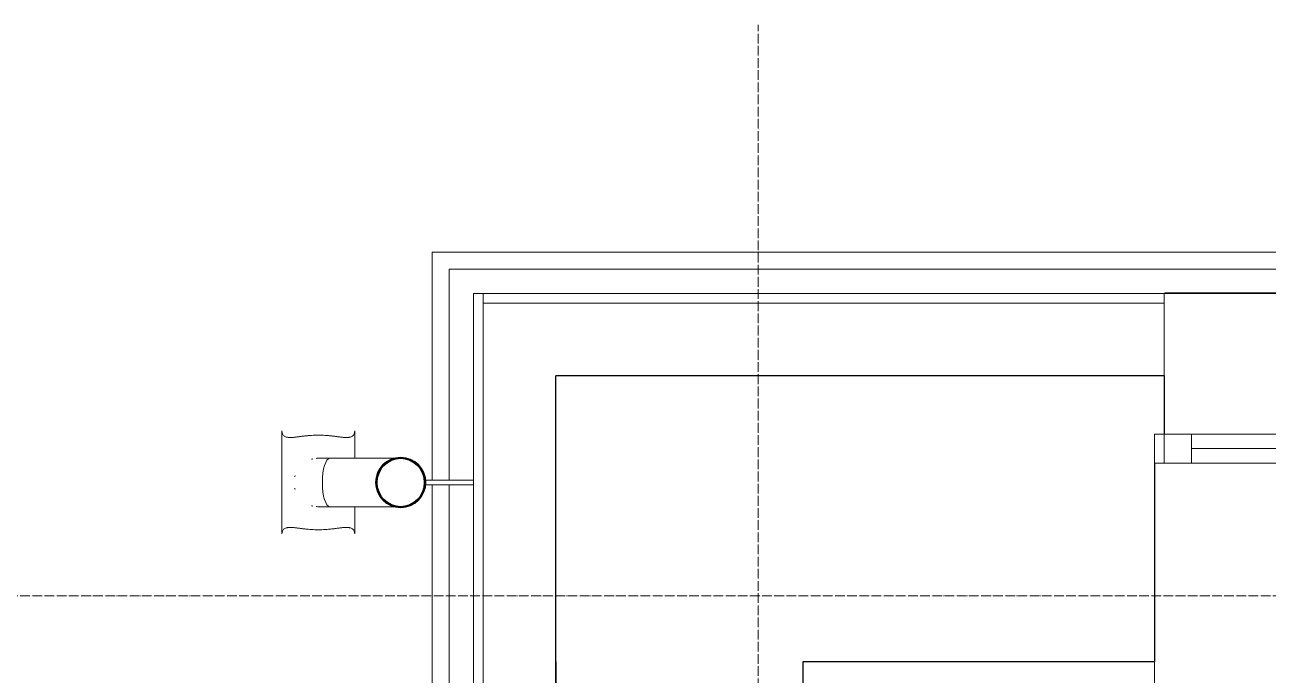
# Model space of a CAD drawing. Header units: millimetres. Extents: x -10438 to 68527, y -5058 to 44223.
# Drawn here: x 44336 to 46902, y 42881 to 44223 of the extents above; entities that cross this region are included whole.
import ezdxf

# ---------------------------------------------------------------- set-up
doc = ezdxf.new("R2010")
doc.units = ezdxf.units.MM
doc.linetypes.add('ADSK_Линия сетки', pattern=[25, 20, -2.5, 0, -2.5])
for name, color, linetype, lineweight in [('_ Окна', 7, 'Continuous', 9), ('Обобщенные модели', 7, 'Continuous', 18), ('Окна', 7, 'Continuous', 9), ('Оси', 7, 'Continuous', 9), ('Стены наружные', 7, 'Continuous', 18), ('Стены несущие', 7, 'Continuous', 30), ('Стены отделка', 7, 'Continuous', 30), ('Стены штриховка', 7, 'Continuous', 9)]:
    doc.layers.add(name, color=color, linetype=linetype, lineweight=lineweight)

# ---------------------------------------------------------------- blocks, each defined once
blk = doc.blocks.new('Водосток - Тип 1 _карниз больше 490мм_-5178064-План потолков 3-го этажа')
at = {"layer": 'Обобщенные модели'}
for p, q in [((18.8, 405), (24.9, 405)), ((225.1, 405), (231.2, 405)), ((75, 183.8), (75, 306.2)), ((75, 263.6), (75, 306.2)), ((175, 306.2), (175, 183.8)), ((175, 306.2), (175, 263.6)), ((24.9, 255), (18.8, 255)), ((231.2, 255), (225.1, 255)), ((75, 183.8), (75, 226.4)), ((175, 226.4), (175, 183.8)), ((120, 10), (120, 109.1)), ((130, 109.1), (130, 10))]:
    blk.add_line(p, q, dxfattribs=at)
at = {"layer": 'Обобщенные модели', "flags": 128}
for points in [[(75, 226.4), (75, 232), (75, 237.6), (75, 243.1), (75, 248.5), (75, 253.8), (75, 258.9), (75, 264), (75, 268.9), (75, 273.6), (75, 278.2), (75, 282.7), (75, 287), (75, 291.1), (75, 295.1), (75, 298.8), (75, 302.4), (75, 305.7), (75, 308.9), (75, 311.9), (75, 314.6), (75, 317.2), (75, 319.5), (75, 321.6), (75, 323.4), (75, 325.1), (75, 326.5), (75, 327.7), (75, 328.6), (75, 329.3), (75, 329.8), (75, 330), (75, 330)], [(175, 330), (175, 329.9), (175, 329.5), (175, 328.9), (175, 328.1), (175, 327), (175, 325.7), (175, 324.2), (175, 322.4), (175, 320.4), (175, 318.2), (175, 315.7), (175, 313), (175, 310.2), (175, 307.1), (175, 303.8), (175, 300.3), (175, 296.6), (175, 292.8), (175, 288.7), (175, 284.5), (175, 280.1), (175, 275.6), (175, 270.9), (175, 266), (175, 261), (175, 255.9), (175, 250.7), (175, 245.4), (175, 239.9), (175, 234.4), (175, 228.7), (175, 226.4)], [(75, 263.6), (75, 258), (75, 252.4), (75, 246.9), (75, 241.5), (75, 236.2), (75, 231.1), (75, 226), (75, 221.1), (75, 216.4), (75, 211.8), (75, 207.3), (75, 203), (75, 198.9), (75, 194.9), (75, 191.2), (75, 187.6), (75, 184.3), (75, 181.1), (75, 178.1), (75, 175.4), (75, 173)], [(175, 173), (175, 174.3), (175, 177), (175, 179.8), (175, 182.9), (175, 186.2), (175, 189.7), (175, 193.4), (175, 197.2), (175, 201.3), (175, 205.5), (175, 209.9), (175, 214.4), (175, 219.1), (175, 224), (175, 229), (175, 234.1), (175, 239.3), (175, 244.6), (175, 250.1), (175, 255.6), (175, 261.3), (175, 263.6)]]:
    blk.add_lwpolyline(points, dxfattribs=at)
at = {"layer": 'Обобщенные модели'}
for centre, radius, start, end in [((125, 330), 50, 103.3248, 106.6752), ((125, 330), 50, 73.3248, 76.6752), ((125, 330), 50, 174.5444, 183.3856), ((125, 330), 50, 163.3249, 166.6752), ((125, 330), 50, 13.3248, 16.6751), ((125, 330), 50, 356.7269, 5.4556), ((125, 160), 52, 90, 270), ((125, 160), 52, 270, 90)]:
    blk.add_arc(centre, radius, start, end, dxfattribs=at)
at = {"layer": 'Обобщенные модели', "lineweight": 40}
for start, end in [(90, 270), (270, 90)]:
    blk.add_arc((125, 160), 50, start, end, dxfattribs=at)
at = {"layer": 'Обобщенные модели'}
for start_param, end_param in [(4.712389, 6.283185), (4.712389, 6.283185), (3.141593, 4.712389), (3.141593, 4.712389)]:
    blk.add_ellipse((125, 306.2), major_axis=(-50, 0), ratio=0.309017, start_param=start_param, end_param=end_param, dxfattribs=at)
for points, knots in [([(18.8, 255), (21.1, 255), (25.1, 255.7), (28.9, 258.6), (30.8, 262.1), (31.6, 264.9), (32, 267.4), (32.1, 269.4), (32.2, 271.5), (32.2, 273.8), (32.1, 276.2), (31.9, 278.7), (31.6, 281.4), (31.3, 284.1), (31, 287), (30.6, 289.9), (30.2, 292.9), (29.8, 296), (29.4, 299.2), (29, 302.4), (28.7, 305.7), (28.3, 310.2), (27.8, 315.9), (27.4, 325.3), (27.4, 334.8), (27.8, 344.1), (28.3, 349.8), (28.7, 354.3), (29, 357.6), (29.4, 360.8), (29.8, 364), (30.2, 367.1), (30.6, 370.1), (31, 373.1), (31.3, 375.9), (31.6, 378.6), (31.9, 381.3), (32.1, 383.8), (32.2, 386.2), (32.2, 388.5), (32.1, 390.6), (32, 392.7), (31.6, 395.1), (30.8, 397.9), (28.9, 401.5), (25.1, 404.3), (21.1, 405), (18.8, 405)], [-1, -1, -1, -1, -0.941176, -0.882353, -0.852941, -0.823529, -0.808824, -0.794118, -0.779412, -0.764706, -0.75, -0.735294, -0.720588, -0.705882, -0.691176, -0.676471, -0.661765, -0.647059, -0.632353, -0.617647, -0.602941, -0.588235, -0.558824, -0.529412, -0.470588, -0.441176, -0.411765, -0.397059, -0.382353, -0.367647, -0.352941, -0.338235, -0.323529, -0.308824, -0.294118, -0.279412, -0.264706, -0.25, -0.235294, -0.220588, -0.205882, -0.191176, -0.176471, -0.147059, -0.117647, -0.058824, 0, 0, 0, 0]), ([(18.8, 405), (22.1, 405), (28.9, 405), (39.4, 405), (48.4, 405), (56, 405), (60.8, 405), (64.9, 405), (67.9, 405), (71, 405), (74.3, 405), (77.6, 405), (81, 405), (83.9, 405), (86.4, 405), (88.2, 405), (90.2, 405), (92.8, 405), (96.1, 405), (99.6, 405), (102.5, 405), (104.8, 405), (107.1, 405), (110.3, 405), (116, 405), (121.3, 405), (125, 405)], [-1, -1, -1, -1, -0.875, -0.75, -0.625, -0.5625, -0.5, -0.46875, -0.4375, -0.40625, -0.375, -0.34375, -0.3125, -0.28125, -0.265625, -0.25, -0.234375, -0.21875, -0.1875, -0.15625, -0.140625, -0.125, -0.109375, -0.09375, -0.0625, 0, 0, 0, 0]), ([(125, 405), (128.7, 405), (134, 405), (139.7, 405), (142.9, 405), (145.2, 405), (147.5, 405), (150.4, 405), (153.9, 405), (157.2, 405), (159.8, 405), (161.8, 405), (163.6, 405), (166.1, 405), (169, 405), (172.4, 405), (175.7, 405), (179, 405), (182.1, 405), (185.1, 405), (189.2, 405), (194, 405), (201.6, 405), (210.6, 405), (221.1, 405), (227.9, 405), (231.2, 405)], [-1, -1, -1, -1, -0.9375, -0.90625, -0.890625, -0.875, -0.859375, -0.84375, -0.8125, -0.78125, -0.765625, -0.75, -0.734375, -0.71875, -0.6875, -0.65625, -0.625, -0.59375, -0.5625, -0.53125, -0.5, -0.4375, -0.375, -0.25, -0.125, 0, 0, 0, 0]), ([(231.2, 405), (228.9, 405), (224.9, 404.3), (221.1, 401.4), (219.2, 397.9), (218.4, 395.1), (218, 392.6), (217.9, 390.6), (217.8, 388.5), (217.8, 386.2), (217.9, 383.8), (218.1, 381.3), (218.4, 378.6), (218.7, 375.9), (219, 373), (219.4, 370.1), (219.8, 367.1), (220.2, 364), (220.6, 360.8), (221, 357.6), (221.3, 354.3), (221.7, 349.8), (222.2, 344.1), (222.6, 334.7), (222.6, 325.2), (222.2, 315.9), (221.7, 310.2), (221.3, 305.7), (221, 302.4), (220.6, 299.2), (220.2, 296), (219.8, 292.9), (219.4, 289.9), (219, 286.9), (218.7, 284.1), (218.4, 281.4), (218.1, 278.7), (217.9, 276.2), (217.8, 273.8), (217.8, 271.5), (217.9, 269.4), (218, 267.3), (218.4, 264.9), (219.2, 262.1), (221.1, 258.5), (224.9, 255.7), (228.9, 255), (231.2, 255)], [-1, -1, -1, -1, -0.941176, -0.882353, -0.852941, -0.823529, -0.808824, -0.794118, -0.779412, -0.764706, -0.75, -0.735294, -0.720588, -0.705882, -0.691176, -0.676471, -0.661765, -0.647059, -0.632353, -0.617647, -0.602941, -0.588235, -0.558824, -0.529412, -0.470588, -0.441176, -0.411765, -0.397059, -0.382353, -0.367647, -0.352941, -0.338235, -0.323529, -0.308824, -0.294118, -0.279412, -0.264706, -0.25, -0.235294, -0.220588, -0.205882, -0.191176, -0.176471, -0.147059, -0.117647, -0.058824, 0, 0, 0, 0]), ([(74.3, 255), (73.2, 255), (71, 255), (67.9, 255), (64.9, 255), (60.8, 255), (56, 255), (48.4, 255), (39.4, 255), (28.9, 255), (22.1, 255), (18.8, 255)], [-0.625, -0.625, -0.625, -0.625, -0.59375, -0.5625, -0.53125, -0.5, -0.4375, -0.375, -0.25, -0.125, 0, 0, 0, 0]), ([(231.2, 255), (227.9, 255), (221.1, 255), (210.6, 255), (201.6, 255), (194, 255), (189.2, 255), (185.1, 255), (182.1, 255), (179, 255), (176.8, 255), (175.7, 255)], [-1, -1, -1, -1, -0.875, -0.75, -0.625, -0.5625, -0.5, -0.46875, -0.4375, -0.40625, -0.375, -0.375, -0.375, -0.375])]:
    blk.add_open_spline(points, degree=3, knots=knots, dxfattribs=at)
blk = doc.blocks.new('окна_rehau_двупольное_2_фрамуги - 1490х2400 и 2410 _нов_ ок8-2138714-План потолков 3-го этажа')
at = {"layer": '_ Окна', "lineweight": 18}
for p, q in [((-745, 115), (-745, 175)), ((-745, 175), (-669, 175)), ((-669, 175), (-669, 115)), ((-38, 115), (-38, 175)), ((-38, 175), (38, 175)), ((38, 175), (38, 115)), ((669, 175), (669, 115)), ((745, 175), (669, 175)), ((745, 115), (745, 175)), ((-669, 115), (-745, 115)), ((38, 115), (-38, 115)), ((669, 115), (745, 115))]:
    blk.add_line(p, q, dxfattribs=at)
at = {"layer": '_ Окна'}
for p, q in [((-725, 115), (-725, 175)), ((725, 115), (725, 175)), ((-669, 145), (-38, 145)), ((38, 145), (669, 145))]:
    blk.add_line(p, q, dxfattribs=at)
at = {"layer": 'Окна'}
for p, q in [((-745, 175), (-745, 115)), ((-669, 175), (-745, 175)), ((-669, 175), (-38, 175)), ((38, 175), (-38, 175)), ((38, 175), (669, 175)), ((745, 175), (669, 175)), ((745, 115), (745, 175)), ((-745, 115), (-669, 115)), ((-38, 115), (-669, 115)), ((-38, 115), (38, 115)), ((669, 115), (38, 115)), ((669, 115), (745, 115))]:
    blk.add_line(p, q, dxfattribs=at)

msp = doc.modelspace()

# ---------------------------------------------------------------- linework, layer by layer
at = {"layer": 'Оси', "linetype": 'ADSK_Линия сетки'}
for p, q in [((45849.565, -4258.205), (45849.565, 44222.998)), ((-9638.275, 43045), (56004.853, 43045))]:
    msp.add_line(p, q, dxfattribs=at)
at = {"layer": 'Стены наружные'}
for p, q in [((45176.852, 43753.823), (45176.852, 43283.636)), ((55577.16, 43753.805), (45176.852, 43753.823)), ((45211.854, 43718.805), (45211.854, 43283.511)), ((55541.901, 43718.805), (45211.854, 43718.805)), ((46687.734, 43668.805), (48138.734, 43668.805)), ((46688.734, 43669.805), (46688.734, 43668.805)), ((48138.734, 43669.805), (46688.734, 43669.805)), ((45176.852, 43273.123), (45176.852, 39595)), ((45211.854, 43274.03), (45211.854, 39595))]:
    msp.add_line(p, q, dxfattribs=at)
at = {"layer": 'Стены несущие'}
for p, q in [((45431.854, 35548.953), (45431.854, 43498.805)), ((46687.734, 43498.805), (45431.854, 43498.805)), ((46687.734, 43498.805), (46687.734, 43378.805)), ((46667.734, 43318.805), (46667.734, 42908.805)), ((45431.854, 42908.805), (45431.854, 35549.953)), ((46667.734, 42908.805), (45941.854, 42908.805)), ((45941.854, 42908.805), (45941.854, 36980.934))]:
    msp.add_line(p, q, dxfattribs=at)
at = {"layer": 'Стены отделка', "lineweight": 9}
for p, q in [((45261.854, 35548.953), (45261.854, 43668.805)), ((45261.854, 43668.805), (46687.734, 43668.805)), ((45281.854, 43648.805), (45281.854, 35548.953)), ((45281.854, 35548.953), (45281.854, 43648.805)), ((45281.854, 43648.805), (45431.854, 43648.805)), ((46687.734, 43668.805), (46687.734, 43498.805)), ((46667.734, 42908.805), (46667.734, 42856.805))]:
    msp.add_line(p, q, dxfattribs=at)
at = {"layer": 'Стены штриховка'}
for p, q in [((45281.854, 43648.805), (45281.854, 43668.805)), ((46687.734, 43648.805), (45431.854, 43648.805))]:
    msp.add_line(p, q, dxfattribs=at)

# ---------------------------------------------------------------- block references
at = {"layer": 'Обобщенные модели', "rotation": 90.00000000000031}
msp.add_blockref('Водосток - Тип 1 _карниз больше 490мм_-5178064-План потолков 3-го этажа', (45271.854, 43153.859), dxfattribs=at)
at = {"layer": 'Окна'}
msp.add_blockref('окна_rehau_двупольное_2_фрамуги - 1490х2400 и 2410 _нов_ ок8-2138714-План потолков 3-го этажа', (47412.734, 43203.805), dxfattribs=at)

doc.saveas('drawing.dxf')
